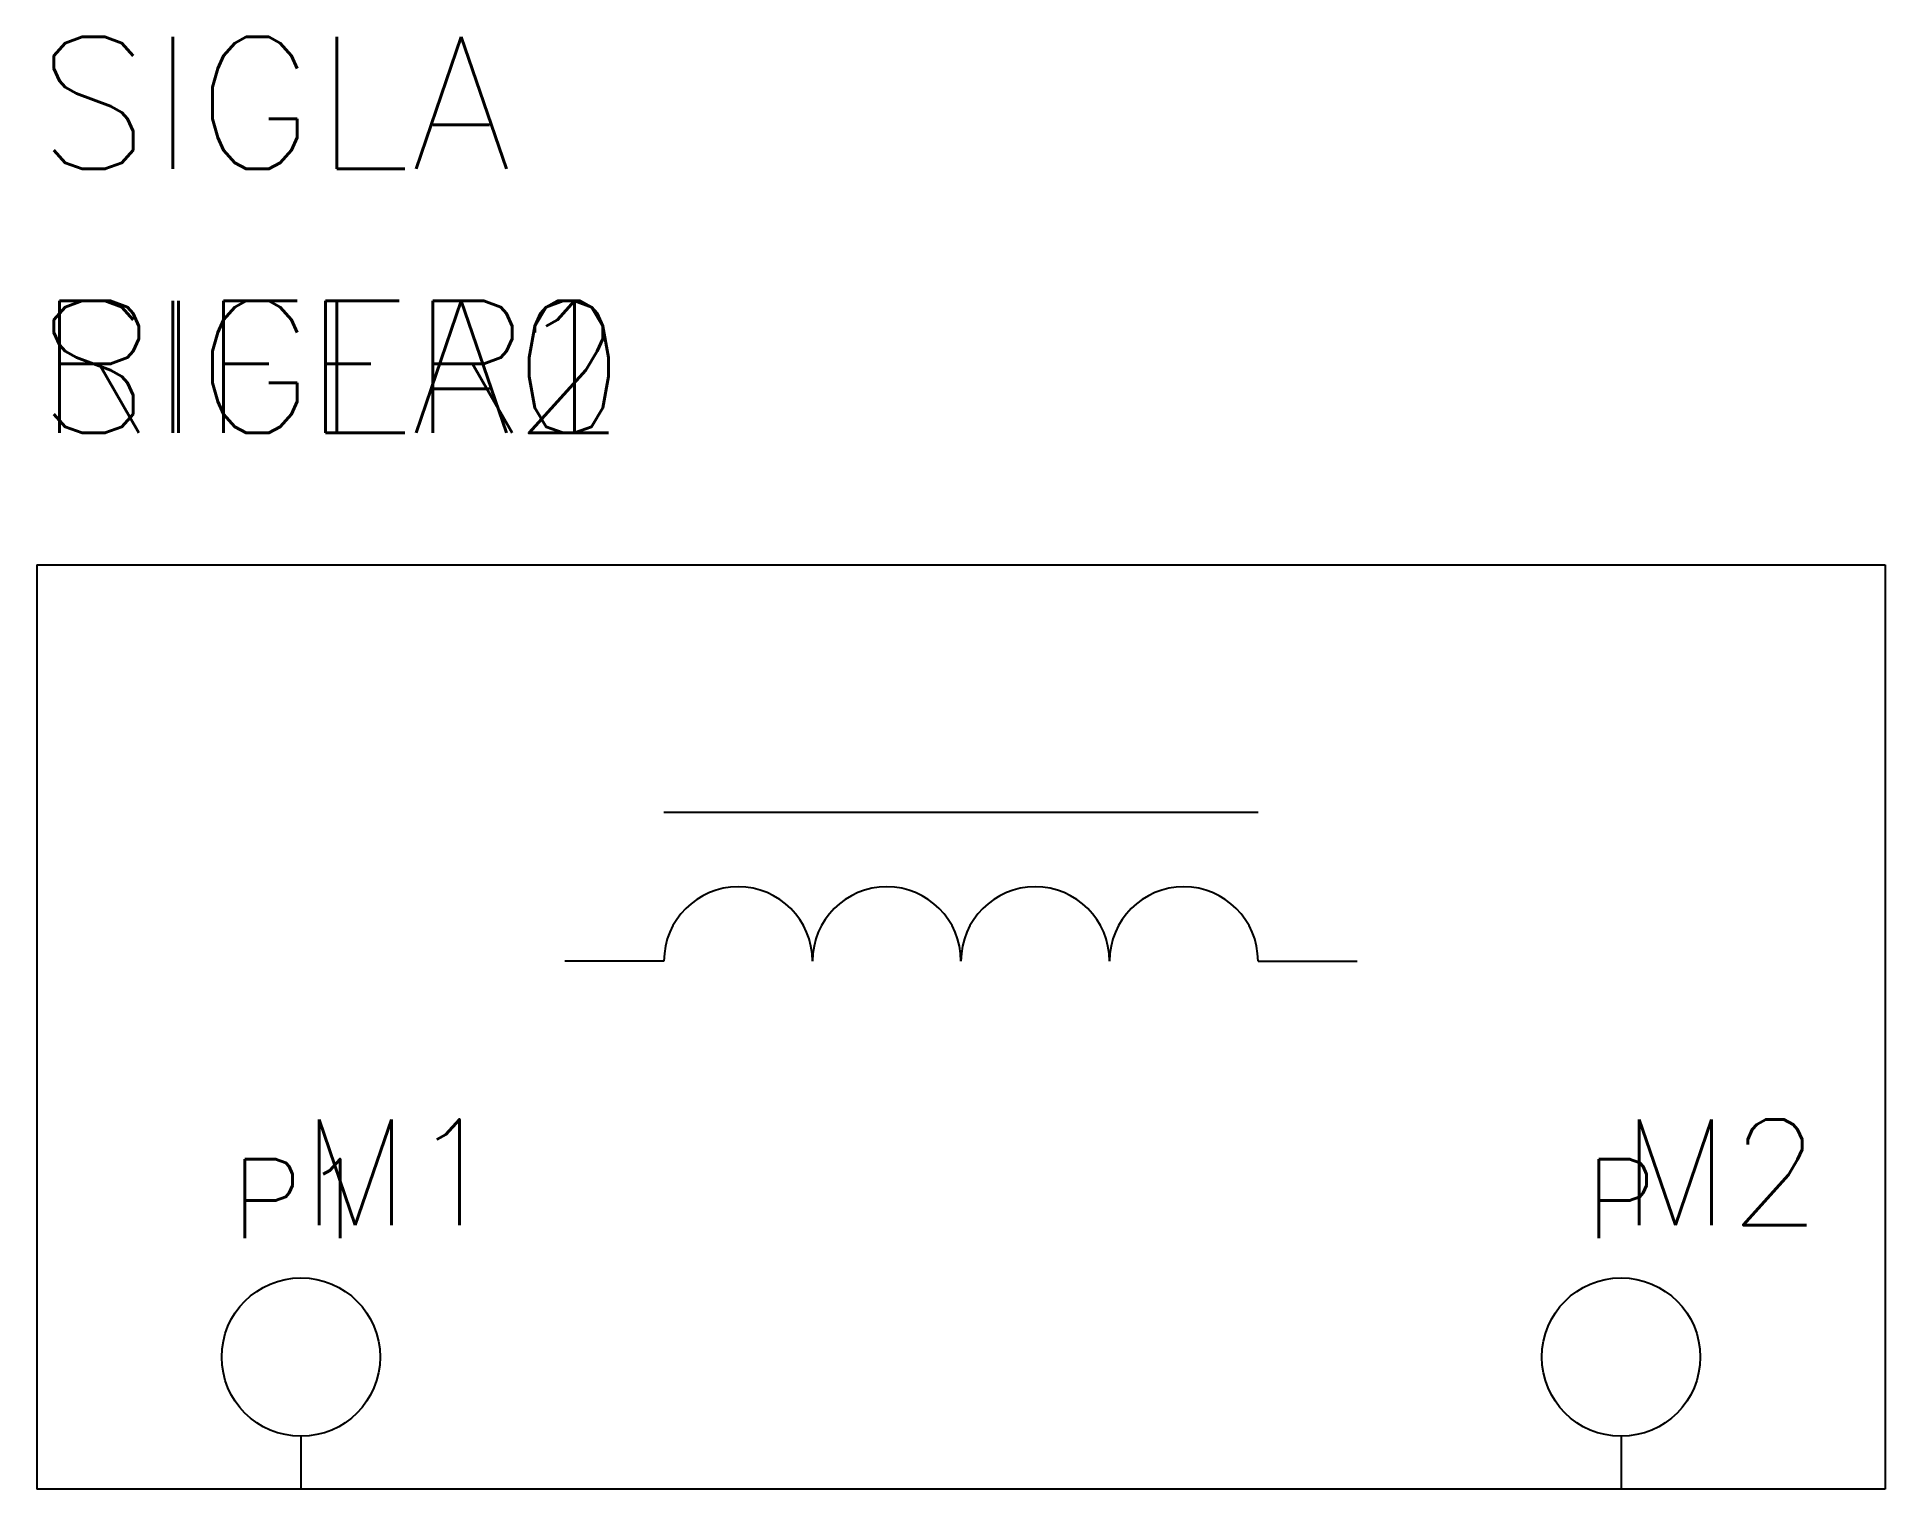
# Model space of a CAD drawing. Extents: x 0 to 35, y 0 to 27.5.
import ezdxf
from ezdxf.enums import TextEntityAlignment as Align

# ---------------------------------------------------------------- set-up
doc = ezdxf.new("R2010")
doc.units = 0
doc.header["$LTSCALE"] = 4
doc.linetypes.add('CONTINUA', pattern=[0])
doc.layers.get('0').update_dxf_attribs({"linetype": 'CONTINUOUS'})
doc.styles.add('E_Comp-Data', font='arial.ttf')
doc.styles.add('E_Comp-Tag', font='arial.ttf')
doc.styles.get("Standard").update_dxf_attribs({"font": 'romans.shx'})

# ---------------------------------------------------------------- blocks, each defined once
blk = doc.blocks.new('L_-2-15_G')
at = {"color": 0, "linetype": 'ByBlock'}
for p, q in [((15.625, 2.8125), (4.375, 2.8125)), ((4.375, 0), (2.5, 0)), ((15.625, 0), (17.5, 0))]:
    blk.add_line(p, q, dxfattribs=at)
for centre in [(5.78125, 0), (8.59375, 0), (11.40625, 0), (14.21875, 0)]:
    blk.add_arc(centre, 1.40625, 0, 180, dxfattribs=at)
at = {"color": 3, "flags": 8}
for tag, height, style, p in [('SIGLA_G', 2.5, 'E_Comp-Tag', (10, -5)), ('D_USER_1_G', 2, 'E_Comp-Data', (10, -9)), ('D_USER_2_G', 2, 'E_Comp-Data', (10, -12)), ('D_USER_3_G', 2, 'E_Comp-Data', (10, -15)), ('D_USER_4_G', 2, 'E_Comp-Data', (10, -18)), ('D_USER_5_G', 2, 'E_Comp-Data', (10, -21))]:
    blk.add_attdef(tag, text='', height=height, dxfattribs=dict(at, style=style)).set_placement(p, align=Align.CENTER)

msp = doc.modelspace()

# ---------------------------------------------------------------- linework, layer by layer
at = {"linetype": 'CONTINUA'}
for p, q in [((0, 17.5), (0, 0)), ((0, 17.5), (35, 17.5)), ((35, 17.5), (35, 0)), ((5, 1), (5, 0)), ((30, 1), (30, 0)), ((35, 0), (0, 0))]:
    msp.add_line(p, q, dxfattribs=at)
for centre in [(5, 2.5), (30, 2.5)]:
    msp.add_circle(centre, 1.5, dxfattribs=at)

# ---------------------------------------------------------------- block references
msp.add_blockref('L_-2-15_G', (7.5, 10), dxfattribs=at)

# ---------------------------------------------------------------- texts
at = {"char_height": 1.5, "attachment_point": 2}
for s, insert in [('P1', (5, 6.25)), ('P', (30, 6.25))]:
    msp.add_mtext_dynamic_manual_height_columns(s, width=5, gutter_width=1, heights=[0], dxfattribs=dict(at, insert=insert))
at = {"color": 3, "linetype": 'CONTINUA'}
for tag, p, s, flags in [('SIGLA', (0, 25), 'SIGLA ?', 8), ('SIGLA0', (0, 20), '', 9), ('SIGLA1', (0, 20), '', 9), ('SIGLA2', (0, 20), '', 9), ('RIFER', (0, 20), 'RIFER ?', 8)]:
    msp.add_attdef(tag, p, s, height=2.5, dxfattribs=dict(at, flags=flags))
at = {"color": 4, "linetype": 'CONTINUA', "flags": 8}
for tag, p in [('M1', (5, 5)), ('M2', (30, 5))]:
    msp.add_attdef(tag, p, '', height=2, dxfattribs=at)
at = {"linetype": 'CONTINUA', "flags": 9}
for tag, p, s, height in [('TIPOSIG', (0, 0), '3', 0.00000001), ('POSIZIONE', (0, 0), '', 0.00000001), ('P-TABELLA', (0, 0), '', 0.00000001), ('T-TABELLA', (0, 0), '', 0.00000001), ('H-TABELLA', (0, 0), '', 0.00000001), ('CODICE', (0, 0), '1xNNN', 0.00000001), ('NOTE1', (0, 0), '', 0.00000001), ('NOTE2', (0, 0), '', 0.00000001), ('F1', (5, 0), '', 0.00001), ('F2', (30, 0), '', 0.00001)]:
    msp.add_attdef(tag, p, s, height=height, dxfattribs=at)

doc.saveas('drawing.dxf')
